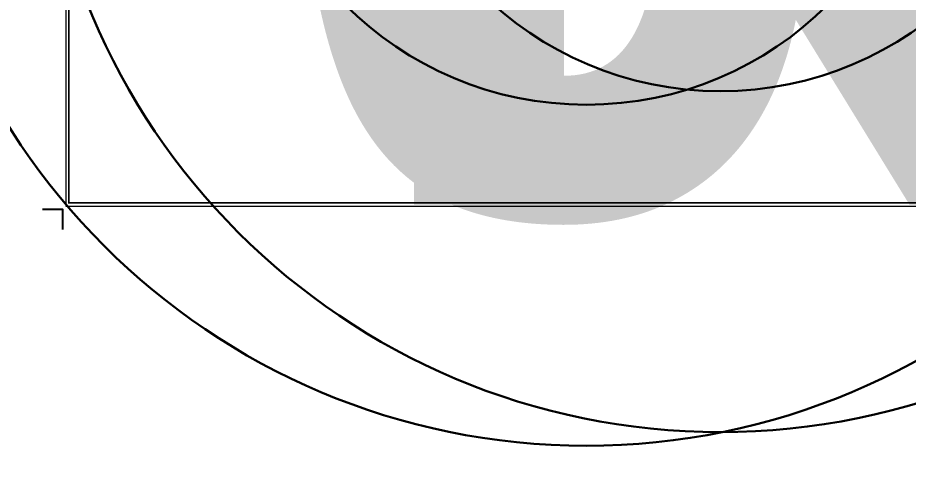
# Model space of a CAD drawing. Header units: inches. Extents: x -351 to 2582, y -266 to 144.
# Drawn here: x 1098.13 to 1139.42, y -201.34 to -179.76 of the extents above; entities that cross this region are included whole.
import ezdxf
from ezdxf.enums import TextEntityAlignment as Align

# ---------------------------------------------------------------- set-up
doc = ezdxf.new("R2010")
doc.units = ezdxf.units.IN
doc.header["$MEASUREMENT"] = 0
doc.layers.add('0.B20', color=1, linetype='Continuous')
doc.layers.add('LOGO', color=7, linetype='Continuous')
for name, color, linetype, lineweight in [('A-TITLE BLK', 6, 'Continuous', 30), ('A-TITLE BLK @ 100', 6, 'Continuous', 30), ('A-TITLE BLK @ 200', 6, 'Continuous', 30), ('A-TITLE BLK @ 50', 6, 'Continuous', 30), ('Frame', 43, 'Continuous', 9)]:
    doc.layers.add(name, color=color, linetype=linetype, lineweight=lineweight)
doc.styles.add('Symbol', font='romans.shx', dxfattribs={"width": 0.75})
doc.styles.add('TITLE', font='swisscbo.ttf')

# ---------------------------------------------------------------- blocks, each defined once
blk = doc.blocks.new('*U701')
blk.add_circle((0, 0), 6)
for tag, p, height, style in [('TITLE', (9, 1.75), 4, 'TITLE'), ('SCALE', (9, -3.75), 2.5, 'Symbol')]:
    blk.add_attdef(tag, p, '', height=height, dxfattribs=dict(style=style))
at = {"style": 'TITLE'}
blk.add_attdef('NO', text='', height=4, dxfattribs=at).set_placement((0, 0), align=Align.MIDDLE)
blk = doc.blocks.new('*U1269')
at = {"layer": 'A-TITLE BLK @ 100', "xscale": 4.729778865895827, "yscale": 4.729778865895827, "zscale": 4.729778865895827}
blk.add_blockref('*U701', (3437.18, 1806.528), dxfattribs=at)
at = {"layer": 'A-TITLE BLK @ 200'}
ref = blk.add_blockref('*U701', (3437.18, 1806.528), dxfattribs=dict(at, xscale=9.459557731791653, yscale=9.459557731791653, zscale=9.459557731791653))
ref.add_attrib('NO', 'J', dxfattribs={"layer": '0', "height": 37.838, "style": 'TITLE'}).set_placement((3437.18, 1806.528), align=Align.MIDDLE)
at = {"layer": 'A-TITLE BLK @ 50', "xscale": 2.364889432947913, "yscale": 2.364889432947913, "zscale": 2.364889432947913}
blk.add_blockref('*U701', (3437.18, 1806.528), dxfattribs=at)
blk = doc.blocks.new('*U702')
blk.add_circle((0, 0), 6)
for tag, p, height, style in [('TITLE', (9, 1.75), 4, 'TITLE'), ('SCALE', (9, -3.75), 2.5, 'Symbol')]:
    blk.add_attdef(tag, p, '', height=height, dxfattribs=dict(style=style))
at = {"style": 'TITLE'}
blk.add_attdef('NO', text='', height=4, dxfattribs=at).set_placement((0, 0), align=Align.MIDDLE)
blk = doc.blocks.new('*U1270')
at = {"layer": 'A-TITLE BLK @ 100', "xscale": 4.729778865895827, "yscale": 4.729778865895827, "zscale": 4.729778865895827}
blk.add_blockref('*U702', (3442.757, 1807.095), dxfattribs=at)
at = {"layer": 'A-TITLE BLK @ 200'}
ref = blk.add_blockref('*U702', (3442.757, 1807.095), dxfattribs=dict(at, xscale=9.459557731791653, yscale=9.459557731791653, zscale=9.459557731791653))
ref.add_attrib('NO', 'K', dxfattribs={"layer": '0', "height": 37.838, "style": 'TITLE'}).set_placement((3442.757, 1807.095), align=Align.MIDDLE)
at = {"layer": 'A-TITLE BLK @ 50', "xscale": 2.364889432947913, "yscale": 2.364889432947913, "zscale": 2.364889432947913}
blk.add_blockref('*U702', (3442.757, 1807.095), dxfattribs=at)
blk = doc.blocks.new('s6s6s')
at = {"layer": 'A-TITLE BLK'}
for name in ['*U1270', '*U1269']:
    blk.add_blockref(name, (0, 0), dxfattribs=at)
blk = doc.blocks.new('A$C7E5B4212')
at = {"layer": 'LOGO', "const_width": 0.05}
blk.add_lwpolyline([(0.832, 0.832), (41.132, 0.832), (41.132, 29.382), (0.832, 29.382)], close=True, dxfattribs=at)
at = {"layer": 'LOGO'}
blk.add_lwpolyline([(0, 0.632), (0.632, 0.632), (0.632, 0)], dxfattribs=at)
blk.add_lwpolyline([(0, 0.632), (0.632, 0.632), (0.632, 0)], dxfattribs=at)
blk = doc.blocks.new('ttwttt')
at = {"layer": 'LOGO', "color": 240, "lineweight": -2}
for p, q in [((-0.13, 37.5), (-0.13, -0.128)), ((-0.13, -0.128), (52.884, -0.128))]:
    blk.add_line(p, q, dxfattribs=at)
at = {"layer": 'LOGO', "xscale": 1.309217692210943, "yscale": 1.309217692210943, "zscale": 1.309217692210943}
blk.add_blockref('A$C7E5B4212', (-1.089, -1.089), dxfattribs=at)

msp = doc.modelspace()

# ---------------------------------------------------------------- block references
at = {"layer": '0.B20', "xscale": 1.114138970213332, "yscale": 1.114138970213332, "zscale": 1.114138970213332}
msp.add_blockref('s6s6s', (-2705.002, -2180.709), dxfattribs=at)
at = {"layer": 'Frame', "xscale": 1.124056570937398, "yscale": 1.124056570937398, "zscale": 1.124056570937398}
msp.add_blockref('ttwttt', (1100.501, -188.349), dxfattribs=at)

doc.saveas('drawing.dxf')
